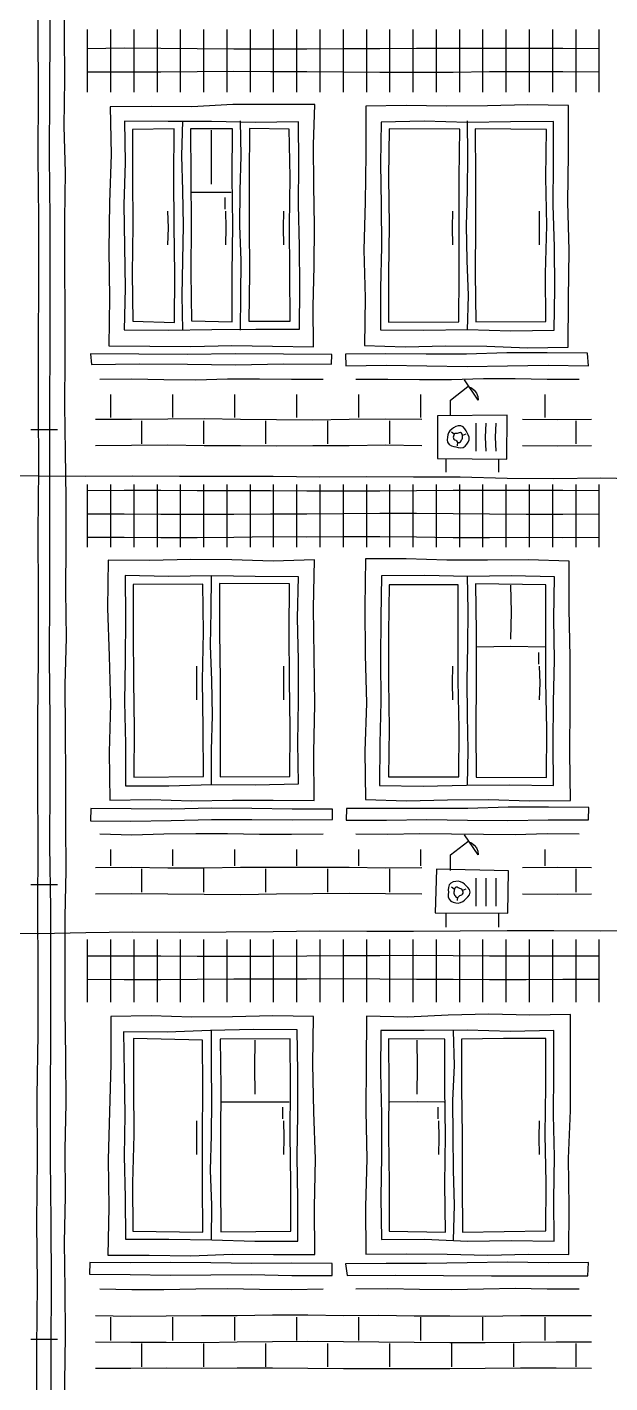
# Model space of a CAD drawing. Header units: millimetres. Extents: x 0 to 345, y 0 to 655.
# Drawn here: x 240.6 to 278.2, y 79 to 166.4 of the extents above; entities that cross this region are included whole.
import ezdxf

# ---------------------------------------------------------------- set-up
doc = ezdxf.new("R2010")
doc.units = ezdxf.units.MM
for name, color, linetype, true_color in [('01_KARKAS', 1, 'Continuous', 0xd62728), ('02_PROYOMY', 5, 'Continuous', 0x1f5fd6), ('04_KLADKA', 32, 'Continuous', 0x8c5a2b), ('05_KONDICIONERY', 6, 'Continuous', 0xc512c5), ('06_VODOSTOK', 4, 'Continuous', 0x0f9aa0)]:
    doc.layers.add(name, color=color, linetype=linetype, true_color=true_color)

msp = doc.modelspace()

# ---------------------------------------------------------------- linework, layer by layer
at = {"layer": '01_KARKAS'}
for points in [[(243.059, 76), (243.03, 79), (243.065, 82), (243.062, 85), (243.014, 88), (243.072, 91), (243.054, 94), (243.108, 97), (243.106, 100), (243.047, 103), (243.062, 106), (243.059, 109), (243.12, 112), (243.091, 115), (243.101, 118), (243.066, 121), (243.051, 124), (243.133, 127), (243.096, 130), (243.115, 133), (243.127, 136), (243.072, 139), (243.036, 142), (243.064, 145), (243.057, 148), (243.04, 151), (243.032, 154), (243.075, 157), (242.982, 160), (243.042, 163), (243.009, 166), (243.012, 169)], [(238.346, 137.463), (241.365, 137.449), (244.385, 137.429), (247.404, 137.443), (250.423, 137.415), (253.442, 137.417), (256.462, 137.428), (259.481, 137.385), (262.5, 137.403), (265.519, 137.373), (268.538, 137.372), (271.558, 137.295), (274.577, 137.265), (277.596, 137.312), (280.615, 137.257)], [(238.346, 107.975), (241.365, 107.938), (244.385, 108.004), (247.404, 108.04), (250.423, 108.024), (253.442, 108.038), (256.462, 108.053), (259.481, 108.099), (262.5, 108.095), (265.519, 108.077), (268.538, 108.099), (271.558, 108.126), (274.577, 108.123), (277.596, 108.113), (280.615, 108.122)]]:
    msp.add_lwpolyline(points, dxfattribs=at)
at = {"layer": '02_PROYOMY'}
for points in [[(245.956, 161.239), (246.016, 158.157), (245.907, 155.075), (245.866, 151.994), (245.907, 148.912), (245.868, 145.83)], [(259.145, 161.38), (256.507, 161.388), (253.869, 161.39), (251.233, 161.232), (248.594, 161.265), (245.956, 161.239)], [(259.077, 145.764), (259.056, 148.367), (259.112, 150.97), (259.138, 153.572), (259.101, 156.175), (259.07, 158.778), (259.145, 161.38)], [(262.436, 161.271), (262.452, 158.184), (262.397, 155.098), (262.324, 152.012), (262.411, 148.925), (262.35, 145.839)], [(275.511, 161.334), (272.896, 161.374), (270.281, 161.303), (267.666, 161.273), (265.051, 161.328), (262.436, 161.271)], [(275.502, 145.737), (275.505, 148.857), (275.554, 151.976), (275.471, 155.095), (275.511, 158.215), (275.511, 161.334)], [(246.89, 160.314), (246.913, 157.622), (246.83, 154.93), (246.876, 152.238), (246.918, 149.545), (246.867, 146.853)], [(258.108, 160.26), (255.303, 160.218), (252.499, 160.299), (249.695, 160.292), (246.89, 160.314)], [(250.633, 146.833), (250.594, 149.083), (250.633, 151.333), (250.696, 153.583), (250.642, 155.833), (250.578, 158.083), (250.633, 160.333)], [(254.367, 146.833), (254.381, 149.083), (254.406, 151.333), (254.311, 153.583), (254.337, 155.833), (254.407, 158.083), (254.367, 160.333)], [(258.168, 146.912), (258.187, 149.582), (258.174, 152.251), (258.113, 154.921), (258.124, 157.591), (258.108, 160.26)], [(263.44, 160.257), (263.388, 157.576), (263.428, 154.896), (263.455, 152.215), (263.39, 149.535), (263.391, 146.854)], [(274.547, 160.295), (271.77, 160.274), (268.994, 160.224), (266.216, 160.323), (263.44, 160.257)], [(269, 146.833), (269.064, 149.083), (268.972, 151.333), (268.935, 153.583), (269.002, 155.833), (269.017, 158.083), (269, 160.333)], [(274.599, 146.828), (274.632, 149.522), (274.617, 152.215), (274.534, 154.908), (274.543, 157.602), (274.547, 160.295)], [(247.402, 159.777), (247.404, 156.685), (247.425, 153.593), (247.383, 150.501), (247.411, 147.41)], [(250.076, 159.809), (247.402, 159.777)], [(250.106, 147.325), (250.128, 150.446), (250.085, 153.567), (250.065, 156.688), (250.076, 159.809)], [(253.852, 159.827), (251.137, 159.818)], [(251.137, 159.818), (251.157, 156.721), (251.179, 153.624), (251.16, 150.526), (251.201, 147.429)], [(252.5, 156.243), (252.483, 157.988), (252.5, 159.733)], [(253.831, 147.37), (253.816, 150.484), (253.873, 153.598), (253.834, 156.712), (253.852, 159.827)], [(254.952, 159.84), (254.928, 156.735), (254.912, 153.63), (254.933, 150.525), (254.9, 147.42)], [(257.506, 159.79), (254.952, 159.84)], [(257.562, 147.418), (257.544, 150.511), (257.524, 153.604), (257.555, 156.698), (257.506, 159.79)], [(263.943, 159.825), (263.916, 156.706), (263.943, 153.587), (263.907, 150.468), (263.903, 147.35)], [(268.509, 159.805), (263.943, 159.825)], [(268.444, 147.37), (268.473, 150.479), (268.46, 153.588), (268.472, 156.696), (268.509, 159.805)], [(274.091, 159.77), (269.497, 159.829)], [(269.497, 159.829), (269.51, 156.718), (269.519, 153.606), (269.499, 150.495), (269.544, 147.384)], [(274.058, 147.391), (274.029, 150.485), (274.108, 153.58), (274.057, 156.675), (274.091, 159.77)], [(251.233, 155.743), (253.767, 155.743)], [(253.367, 154.643), (253.367, 155.393)], [(249.683, 152.343), (249.713, 153.428), (249.683, 154.513)], [(253.417, 152.343), (253.432, 153.428), (253.417, 154.513)], [(257.15, 152.343), (257.144, 153.428), (257.15, 154.513)], [(268.05, 152.343), (268.044, 153.428), (268.05, 154.513)], [(273.65, 152.343), (273.635, 153.428), (273.65, 154.513)], [(246.867, 146.853), (249.693, 146.833), (252.518, 146.885), (255.343, 146.9), (258.168, 146.912)], [(247.411, 147.41), (250.106, 147.325)], [(251.201, 147.429), (253.831, 147.37)], [(254.9, 147.42), (257.562, 147.418)], [(263.391, 146.854), (266.193, 146.843), (268.995, 146.87), (271.797, 146.788), (274.599, 146.828)], [(263.903, 147.35), (268.444, 147.37)], [(269.544, 147.384), (274.058, 147.391)], [(260.254, 145.269), (257.141, 145.286), (254.029, 145.308), (250.916, 145.277), (247.803, 145.28), (244.691, 145.309)], [(244.691, 145.309), (244.753, 144.633)], [(245.868, 145.83), (248.51, 145.813), (251.151, 145.777), (253.794, 145.843), (256.435, 145.812), (259.077, 145.764)], [(260.239, 144.645), (260.254, 145.269)], [(276.746, 145.345), (274.145, 145.371), (271.544, 145.372), (268.943, 145.298), (266.342, 145.29), (263.741, 145.321), (261.14, 145.297)], [(261.14, 145.297), (261.159, 144.527)], [(262.35, 145.839), (264.98, 145.763), (267.611, 145.831), (270.241, 145.795), (272.871, 145.707), (275.502, 145.737)], [(276.808, 144.547), (276.746, 145.345)], [(244.753, 144.633), (247.85, 144.664), (250.947, 144.642), (254.044, 144.607), (257.142, 144.66), (260.239, 144.645)], [(261.159, 144.527), (263.767, 144.573), (266.375, 144.547), (268.984, 144.499), (271.592, 144.541), (274.2, 144.579), (276.808, 144.547)], [(245.3, 143.683), (247.357, 143.691), (249.414, 143.656), (251.471, 143.638), (253.529, 143.689), (255.586, 143.705), (257.643, 143.674), (259.7, 143.683)], [(261.8, 143.683), (263.857, 143.673), (265.914, 143.665), (267.971, 143.651), (270.029, 143.731), (272.086, 143.722), (274.143, 143.683), (276.2, 143.683)], [(245.821, 132.016), (245.775, 128.919), (245.883, 125.824), (245.973, 122.728), (245.891, 119.63), (245.941, 116.534)], [(259.139, 132.023), (256.475, 131.943), (253.812, 132.037), (251.148, 132.049), (248.484, 131.988), (245.821, 132.016)], [(259.107, 116.505), (259.084, 119.609), (259.146, 122.713), (259.122, 125.816), (259.064, 128.92), (259.139, 132.023)], [(262.416, 132.1), (262.377, 128.996), (262.407, 125.892), (262.487, 122.787), (262.376, 119.683), (262.415, 116.579)], [(275.549, 131.94), (272.923, 132.03), (270.296, 132.016), (267.669, 132.01), (265.043, 132.096), (262.416, 132.1)], [(275.65, 116.508), (275.594, 119.594), (275.617, 122.681), (275.626, 125.768), (275.552, 128.854), (275.549, 131.94)], [(246.917, 131.009), (246.945, 128.296), (246.928, 125.584), (246.876, 122.872), (246.954, 120.16), (246.94, 117.447)], [(258.094, 130.931), (255.3, 130.957), (252.506, 131), (249.711, 130.955), (246.917, 131.009)], [(247.439, 130.429), (247.435, 127.325), (247.454, 124.222), (247.504, 121.118), (247.473, 118.014)], [(251.927, 130.46), (247.439, 130.429)], [(251.971, 118.06), (251.963, 121.16), (251.914, 124.26), (251.979, 127.36), (251.927, 130.46)], [(252.5, 117.5), (252.486, 119.75), (252.546, 122), (252.523, 124.25), (252.436, 126.5), (252.478, 128.75), (252.5, 131)], [(257.531, 130.475), (253.004, 130.503)], [(253.004, 130.503), (253.004, 127.388), (253.042, 124.272), (253.042, 121.157), (253.053, 118.042)], [(257.541, 118.048), (257.573, 121.155), (257.53, 124.262), (257.51, 127.368), (257.531, 130.475)], [(258.098, 117.578), (258.057, 120.248), (258.11, 122.919), (258.104, 125.59), (258.041, 128.26), (258.094, 130.931)], [(263.458, 131.005), (263.414, 128.301), (263.392, 125.596), (263.412, 122.891), (263.357, 120.187), (263.335, 117.482)], [(274.606, 130.935), (271.819, 130.995), (269.032, 130.946), (266.245, 131.009), (263.458, 131.005)], [(263.948, 130.413), (263.9, 127.32), (263.913, 124.226), (263.947, 121.132), (263.899, 118.038)], [(268.401, 130.42), (263.948, 130.413)], [(268.434, 118.031), (268.468, 121.129), (268.401, 124.226), (268.406, 127.323), (268.401, 130.42)], [(269, 117.5), (269.053, 119.75), (269.007, 122), (268.978, 124.25), (269.015, 126.5), (269.049, 128.75), (269, 131)], [(274.063, 130.411), (269.523, 130.488)], [(269.523, 130.488), (269.553, 127.372), (269.551, 124.255), (269.533, 121.139), (269.57, 118.023)], [(271.8, 126.91), (271.835, 128.655), (271.8, 130.4)], [(274.096, 117.992), (274.126, 121.097), (274.061, 124.201), (274.052, 127.306), (274.063, 130.411)], [(274.539, 117.482), (274.529, 120.173), (274.555, 122.864), (274.602, 125.554), (274.579, 128.245), (274.606, 130.935)], [(269.6, 126.41), (271.8, 126.467), (274, 126.41)], [(273.6, 125.31), (273.6, 126.06)], [(251.55, 123.01), (251.537, 124.095), (251.55, 125.18)], [(257.15, 123.01), (257.163, 124.095), (257.15, 125.18)], [(268.05, 123.01), (268.034, 124.095), (268.05, 125.18)], [(273.65, 123.01), (273.686, 124.095), (273.65, 125.18)], [(247.473, 118.014), (251.971, 118.06)], [(253.053, 118.042), (257.541, 118.048)], [(263.899, 118.038), (268.434, 118.031)], [(269.57, 118.023), (274.096, 117.992)], [(246.94, 117.447), (249.73, 117.457), (252.519, 117.533), (255.309, 117.52), (258.098, 117.578)], [(263.335, 117.482), (266.136, 117.44), (268.937, 117.489), (271.738, 117.515), (274.539, 117.482)], [(245.941, 116.534), (248.575, 116.567), (251.208, 116.492), (253.841, 116.54), (256.474, 116.542), (259.107, 116.505)], [(262.415, 116.579), (265.061, 116.494), (267.709, 116.563), (270.356, 116.574), (273.003, 116.482), (275.65, 116.508)], [(244.7, 115.995), (244.691, 115.207)], [(260.305, 115.956), (257.704, 115.942), (255.103, 115.986), (252.502, 116.006), (249.901, 115.953), (247.301, 115.973), (244.7, 115.995)], [(260.3, 115.29), (260.305, 115.956)], [(261.201, 115.989), (261.171, 115.247)], [(276.825, 116.069), (274.221, 116.081), (271.617, 116.076), (269.013, 115.998), (266.409, 116.002), (263.805, 116.001), (261.201, 115.989)], [(276.811, 115.259), (276.825, 116.069)], [(244.691, 115.207), (247.293, 115.181), (249.894, 115.214), (252.496, 115.292), (255.097, 115.295), (257.699, 115.263), (260.3, 115.29)], [(261.171, 115.247), (263.777, 115.242), (266.384, 115.284), (268.991, 115.245), (271.597, 115.212), (274.204, 115.263), (276.811, 115.259)], [(245.3, 114.35), (247.357, 114.305), (249.414, 114.355), (251.471, 114.391), (253.529, 114.388), (255.586, 114.335), (257.643, 114.331), (259.7, 114.35)], [(261.8, 114.35), (263.857, 114.345), (265.914, 114.376), (267.971, 114.35), (270.029, 114.33), (272.086, 114.315), (274.143, 114.381), (276.2, 114.35)], [(245.997, 102.574), (245.99, 99.5), (245.905, 96.426), (245.829, 93.352), (245.874, 90.277), (245.811, 87.203)], [(259.061, 102.585), (256.448, 102.633), (253.836, 102.557), (251.223, 102.532), (248.61, 102.63), (245.997, 102.574)], [(259.152, 87.23), (259.131, 90.301), (259.194, 93.373), (259.085, 96.443), (259.017, 99.514), (259.061, 102.585)], [(262.489, 102.606), (262.456, 99.538), (262.452, 96.47), (262.514, 93.403), (262.432, 90.335), (262.455, 87.268)], [(275.648, 102.719), (273.016, 102.679), (270.384, 102.725), (267.753, 102.661), (265.122, 102.548), (262.489, 102.606)], [(275.546, 87.241), (275.566, 90.337), (275.525, 93.433), (275.653, 96.528), (275.649, 99.624), (275.648, 102.719)], [(258.022, 101.729), (255.221, 101.743), (252.422, 101.676), (249.624, 101.581), (246.823, 101.593)], [(246.823, 101.593), (246.853, 98.921), (246.91, 96.25), (246.864, 93.577), (246.922, 90.906), (246.953, 88.234)], [(252.5, 88.167), (252.504, 90.417), (252.432, 92.667), (252.496, 94.917), (252.521, 97.167), (252.494, 99.417), (252.5, 101.667)], [(258.065, 88.098), (258.056, 90.825), (258.026, 93.551), (258.062, 96.277), (258.06, 99.003), (258.022, 101.729)], [(263.411, 101.686), (263.393, 98.99), (263.45, 96.295), (263.46, 93.599), (263.412, 90.903), (263.452, 88.208)], [(274.569, 101.671), (271.779, 101.615), (268.99, 101.709), (266.201, 101.674), (263.411, 101.686)], [(268.104, 88.167), (268.165, 90.417), (268.109, 92.667), (268.077, 94.917), (268.065, 97.167), (268.153, 99.417), (268.104, 101.667)], [(274.6, 88.095), (274.572, 90.81), (274.622, 93.526), (274.547, 96.241), (274.56, 98.956), (274.569, 101.671)], [(247.464, 101.165), (247.468, 98.061), (247.476, 94.956), (247.394, 91.852), (247.426, 88.748)], [(251.911, 101.057), (247.464, 101.165)], [(251.924, 88.679), (251.911, 91.773), (251.912, 94.868), (251.93, 97.963), (251.911, 101.057)], [(257.567, 101.143), (253.061, 101.126)], [(253.061, 101.126), (253.103, 98.02), (253.063, 94.914), (253.082, 91.809), (253.097, 88.703)], [(255.3, 97.577), (255.278, 99.322), (255.3, 101.067)], [(257.6, 88.744), (257.601, 91.844), (257.555, 94.943), (257.596, 98.043), (257.567, 101.143)], [(263.909, 101.14), (263.924, 98.039), (263.901, 94.938), (263.956, 91.837), (263.948, 88.736)], [(267.533, 101.119), (263.909, 101.14)], [(265.752, 97.577), (265.771, 99.322), (265.752, 101.067)], [(267.579, 88.675), (267.539, 91.786), (267.583, 94.897), (267.531, 98.008), (267.533, 101.119)], [(268.615, 101.125), (268.614, 98.011), (268.658, 94.898), (268.667, 91.785), (268.681, 88.672)], [(274.05, 101.174), (271.332, 101.173), (268.615, 101.125)], [(274.053, 88.758), (274.07, 91.862), (274.011, 94.966), (274.063, 98.07), (274.05, 101.174)], [(253.1, 97.077), (255.3, 97.079), (257.5, 97.077)], [(264, 97.077), (265.752, 97.112), (267.504, 97.077)], [(257.1, 95.977), (257.1, 96.727)], [(267.104, 95.977), (267.104, 96.727)], [(251.55, 93.677), (251.546, 94.762), (251.55, 95.847)], [(257.15, 93.677), (257.18, 94.762), (257.15, 95.847)], [(267.154, 93.677), (267.18, 94.762), (267.154, 95.847)], [(273.65, 93.677), (273.623, 94.762), (273.65, 95.847)], [(247.426, 88.748), (251.924, 88.679)], [(253.097, 88.703), (257.6, 88.744)], [(263.948, 88.736), (267.579, 88.675)], [(268.681, 88.672), (271.367, 88.721), (274.053, 88.758)], [(246.953, 88.234), (249.731, 88.235), (252.509, 88.174), (255.287, 88.103), (258.065, 88.098)], [(263.452, 88.208), (266.239, 88.221), (269.026, 88.105), (271.813, 88.136), (274.6, 88.095)], [(244.636, 86.712), (244.633, 85.971)], [(260.279, 86.658), (257.672, 86.669), (255.065, 86.649), (252.458, 86.697), (249.851, 86.71), (247.244, 86.7), (244.636, 86.712)], [(245.811, 87.203), (248.48, 87.185), (251.148, 87.156), (253.816, 87.253), (256.484, 87.243), (259.152, 87.23)], [(260.269, 85.876), (260.279, 86.658)], [(276.806, 86.727), (274.195, 86.704), (271.584, 86.737), (268.972, 86.706), (266.361, 86.662), (263.75, 86.645), (261.138, 86.644)], [(261.138, 86.644), (261.247, 85.874)], [(262.455, 87.268), (265.073, 87.284), (267.692, 87.26), (270.31, 87.198), (272.928, 87.267), (275.546, 87.241)], [(276.764, 85.866), (276.806, 86.727)], [(244.633, 85.971), (247.239, 85.944), (249.845, 85.898), (252.451, 85.933), (255.057, 85.943), (257.663, 85.874), (260.269, 85.876)], [(261.247, 85.874), (264.35, 85.904), (267.454, 85.887), (270.557, 85.853), (273.661, 85.87), (276.764, 85.866)], [(245.3, 85.017), (247.357, 84.981), (249.414, 84.977), (251.471, 85.027), (253.529, 85.051), (255.586, 84.997), (257.643, 84.984), (259.7, 85.017)], [(261.8, 85.017), (263.857, 85.035), (265.914, 85.002), (267.971, 84.98), (270.029, 85.018), (272.086, 85.067), (274.143, 85.022), (276.2, 85.017)]]:
    msp.add_lwpolyline(points, dxfattribs=at)
at = {"layer": '04_KLADKA'}
for points in [[(244.5, 162.183), (244.5, 166.217)], [(246, 162.183), (246, 166.217)], [(247.5, 162.183), (247.5, 166.217)], [(249, 162.183), (249, 166.217)], [(250.5, 162.183), (250.5, 166.217)], [(252, 162.183), (252, 166.217)], [(253.5, 162.183), (253.5, 166.217)], [(255, 162.183), (255, 166.217)], [(256.5, 162.183), (256.5, 166.217)], [(258, 162.183), (258, 166.217)], [(259.5, 162.183), (259.5, 166.217)], [(261, 162.183), (261, 166.217)], [(262.5, 162.183), (262.5, 166.217)], [(264, 162.183), (264, 166.217)], [(265.5, 162.183), (265.5, 166.217)], [(267, 162.183), (267, 166.217)], [(268.5, 162.183), (268.5, 166.217)], [(270, 162.183), (270, 166.217)], [(271.5, 162.183), (271.5, 166.217)], [(273, 162.183), (273, 166.217)], [(274.5, 162.183), (274.5, 166.217)], [(276, 162.183), (276, 166.217)], [(277.5, 162.183), (277.5, 166.217)], [(244.5, 165), (246.857, 165.038), (249.214, 165.019), (251.571, 165.006), (253.929, 164.987), (256.286, 164.978), (258.643, 164.972), (261, 164.989), (263.357, 164.998), (265.714, 165.024), (268.071, 165.019), (270.429, 165.029), (272.786, 165.012), (275.143, 165.011), (277.5, 165)], [(244.5, 163.5), (246.857, 163.489), (249.214, 163.497), (251.571, 163.525), (253.929, 163.536), (256.286, 163.525), (258.643, 163.519), (261, 163.494), (263.357, 163.471), (265.714, 163.478), (268.071, 163.475), (270.429, 163.511), (272.786, 163.506), (275.143, 163.522), (277.5, 163.5)], [(246, 141.2), (246, 142.683)], [(250, 141.2), (250, 142.683)], [(254, 141.2), (254, 142.683)], [(258, 141.2), (258, 142.683)], [(262, 141.2), (262, 142.683)], [(266, 141.2), (266, 142.683)], [(274, 141.2), (274, 142.683)], [(245, 141.1), (247.339, 141.105), (249.678, 141.11), (252.017, 141.137), (254.356, 141.103), (256.694, 141.078), (259.033, 141.063), (261.372, 141.106), (263.711, 141.119), (266.05, 141.1)], [(248, 139.5), (248, 141)], [(252, 139.5), (252, 141)], [(256, 139.5), (256, 141)], [(260, 139.5), (260, 141)], [(264, 139.5), (264, 141)], [(272.55, 141.1), (274.775, 141.068), (277, 141.1)], [(276, 139.5), (276, 141)], [(245, 139.4), (247.339, 139.42), (249.678, 139.44), (252.017, 139.409), (254.356, 139.402), (256.694, 139.379), (259.033, 139.394), (261.372, 139.395), (263.711, 139.444), (266.05, 139.4)], [(272.55, 139.4), (274.775, 139.389), (277, 139.4)], [(244.5, 132.85), (244.5, 136.883)], [(244.5, 136.5), (246.857, 136.522), (249.214, 136.516), (251.571, 136.502), (253.929, 136.49), (256.286, 136.49), (258.643, 136.469), (261, 136.485), (263.357, 136.487), (265.714, 136.509), (268.071, 136.522), (270.429, 136.531), (272.786, 136.515), (275.143, 136.511), (277.5, 136.5)], [(246, 132.85), (246, 136.883)], [(247.5, 132.85), (247.5, 136.883)], [(249, 132.85), (249, 136.883)], [(250.5, 132.85), (250.5, 136.883)], [(252, 132.85), (252, 136.883)], [(253.5, 132.85), (253.5, 136.883)], [(255, 132.85), (255, 136.883)], [(256.5, 132.85), (256.5, 136.883)], [(258, 132.85), (258, 136.883)], [(259.5, 132.85), (259.5, 136.883)], [(261, 132.85), (261, 136.883)], [(262.5, 132.85), (262.5, 136.883)], [(264, 132.85), (264, 136.883)], [(265.5, 132.85), (265.5, 136.883)], [(267, 132.85), (267, 136.883)], [(268.5, 132.85), (268.5, 136.883)], [(270, 132.85), (270, 136.883)], [(271.5, 132.85), (271.5, 136.883)], [(273, 132.85), (273, 136.883)], [(274.5, 132.85), (274.5, 136.883)], [(276, 132.85), (276, 136.883)], [(277.5, 132.85), (277.5, 136.883)], [(244.5, 135), (246.857, 135.005), (249.214, 134.973), (251.571, 134.982), (253.929, 134.969), (256.286, 134.991), (258.643, 135.002), (261, 135.016), (263.357, 135.041), (265.714, 135.035), (268.071, 135.006), (270.429, 134.999), (272.786, 134.972), (275.143, 134.968), (277.5, 135)], [(244.5, 133.5), (246.857, 133.489), (249.214, 133.469), (251.571, 133.468), (253.929, 133.495), (256.286, 133.524), (258.643, 133.516), (261, 133.531), (263.357, 133.536), (265.714, 133.514), (268.071, 133.479), (270.429, 133.466), (272.786, 133.483), (275.143, 133.479), (277.5, 133.5)], [(246, 112.3), (246, 113.35)], [(250, 112.3), (250, 113.35)], [(254, 112.3), (254, 113.35)], [(258, 112.3), (258, 113.35)], [(262, 112.3), (262, 113.35)], [(266, 112.3), (266, 113.35)], [(274, 112.3), (274, 113.35)], [(245, 112.2), (247.339, 112.208), (249.678, 112.161), (252.017, 112.172), (254.356, 112.203), (256.694, 112.22), (259.033, 112.222), (261.372, 112.208), (263.711, 112.173), (266.05, 112.2)], [(248, 110.6), (248, 112.1)], [(252, 110.6), (252, 112.1)], [(256, 110.6), (256, 112.1)], [(260, 110.6), (260, 112.1)], [(264, 110.6), (264, 112.1)], [(272.55, 112.2), (274.775, 112.203), (277, 112.2)], [(276, 110.6), (276, 112.1)], [(245, 110.5), (247.339, 110.517), (249.678, 110.499), (252.017, 110.479), (254.356, 110.456), (256.694, 110.5), (259.033, 110.522), (261.372, 110.541), (263.711, 110.503), (266.05, 110.5)], [(272.55, 110.5), (274.775, 110.467), (277, 110.5)], [(244.5, 103.517), (244.5, 107.55)], [(246, 103.517), (246, 107.55)], [(247.5, 103.517), (247.5, 107.55)], [(249, 103.517), (249, 107.55)], [(250.5, 103.517), (250.5, 107.55)], [(252, 103.517), (252, 107.55)], [(253.5, 103.517), (253.5, 107.55)], [(255, 103.517), (255, 107.55)], [(256.5, 103.517), (256.5, 107.55)], [(258, 103.517), (258, 107.55)], [(259.5, 103.517), (259.5, 107.55)], [(261, 103.517), (261, 107.55)], [(262.5, 103.517), (262.5, 107.55)], [(264, 103.517), (264, 107.55)], [(265.5, 103.517), (265.5, 107.55)], [(267, 103.517), (267, 107.55)], [(268.5, 103.517), (268.5, 107.55)], [(270, 103.517), (270, 107.55)], [(271.5, 103.517), (271.5, 107.55)], [(273, 103.517), (273, 107.55)], [(274.5, 103.517), (274.5, 107.55)], [(276, 103.517), (276, 107.55)], [(277.5, 103.517), (277.5, 107.55)], [(244.5, 106.5), (246.857, 106.497), (249.214, 106.488), (251.571, 106.483), (253.929, 106.464), (256.286, 106.482), (258.643, 106.486), (261, 106.521), (263.357, 106.521), (265.714, 106.542), (268.071, 106.51), (270.429, 106.488), (272.786, 106.491), (275.143, 106.487), (277.5, 106.5)], [(244.5, 105), (246.857, 104.965), (249.214, 104.959), (251.571, 104.995), (253.929, 105.006), (256.286, 105.019), (258.643, 105.015), (261, 105.039), (263.357, 105.012), (265.714, 104.995), (268.071, 104.986), (270.429, 104.977), (272.786, 104.961), (275.143, 104.986), (277.5, 105)], [(245, 83.3), (247.286, 83.252), (249.571, 83.284), (251.857, 83.304), (254.143, 83.301), (256.429, 83.341), (258.714, 83.336), (261, 83.313), (263.286, 83.317), (265.571, 83.275), (267.857, 83.282), (270.143, 83.253), (272.429, 83.299), (274.714, 83.295), (277, 83.3)], [(246, 81.7), (246, 83.2)], [(250, 81.7), (250, 83.2)], [(254, 81.7), (254, 83.2)], [(258, 81.7), (258, 83.2)], [(262, 81.7), (262, 83.2)], [(266, 81.7), (266, 83.2)], [(270, 81.7), (270, 83.2)], [(274, 81.7), (274, 83.2)], [(245, 81.6), (247.286, 81.585), (249.571, 81.577), (251.857, 81.562), (254.143, 81.602), (256.429, 81.634), (258.714, 81.646), (261, 81.62), (263.286, 81.607), (265.571, 81.582), (267.857, 81.56), (270.143, 81.555), (272.429, 81.59), (274.714, 81.602), (277, 81.6)], [(248, 80), (248, 81.5)], [(252, 80), (252, 81.5)], [(256, 80), (256, 81.5)], [(260, 80), (260, 81.5)], [(264, 80), (264, 81.5)], [(268, 80), (268, 81.5)], [(272, 80), (272, 81.5)], [(276, 80), (276, 81.5)], [(245, 79.9), (247.286, 79.9), (249.571, 79.927), (251.857, 79.916), (254.143, 79.934), (256.429, 79.923), (258.714, 79.913), (261, 79.886), (263.286, 79.876), (265.571, 79.887), (267.857, 79.883), (270.143, 79.912), (272.429, 79.92), (274.714, 79.928), (277, 79.9)]]:
    msp.add_lwpolyline(points, dxfattribs=at)
at = {"layer": '05_KONDICIONERY'}
for points in [[(269.7, 142.333), (268.8, 143.633)], [(267.9, 142.333), (269.033, 143.203)], [(269.033, 143.203), (269.25, 143.113)], [(269.25, 143.113), (269.436, 142.97)], [(269.436, 142.97), (269.579, 142.783)], [(269.579, 142.783), (269.669, 142.566)], [(269.669, 142.566), (269.7, 142.333)], [(267.9, 141.333), (267.9, 142.333)], [(271.562, 141.367), (267.061, 141.303)], [(267.061, 141.303), (267.071, 138.57)], [(269.55, 139.033), (269.557, 139.933), (269.55, 140.833)], [(270.2, 139.033), (270.173, 139.933), (270.2, 140.833)], [(270.85, 139.033), (270.818, 139.933), (270.85, 140.833)], [(271.534, 138.526), (271.562, 141.367)], [(268.145, 140.126), (267.961, 140.265)], [(268.695, 140.058), (268.907, 140.148)], [(268.361, 139.616), (268.332, 139.388)], [(267.071, 138.57), (271.534, 138.526)], [(267.6, 138.533), (267.6, 137.683)], [(271, 138.533), (271, 137.683)], [(267.9, 113), (269.033, 113.869)], [(269.7, 113), (268.8, 114.3)], [(269.033, 113.869), (269.25, 113.779)], [(269.25, 113.779), (269.436, 113.636)], [(267.9, 112), (267.9, 113)], [(269.436, 113.636), (269.579, 113.45)], [(269.579, 113.45), (269.669, 113.233)], [(269.669, 113.233), (269.7, 113)], [(267.011, 112.075), (266.924, 109.274)], [(271.639, 111.974), (267.011, 112.075)], [(271.595, 109.255), (271.639, 111.974)], [(269.55, 109.7), (269.55, 111.5)], [(270.2, 109.7), (270.2, 111.5)], [(270.85, 109.7), (270.85, 111.5)], [(268.145, 110.793), (267.961, 110.932)], [(268.361, 110.282), (268.332, 110.054)], [(268.695, 110.725), (268.907, 110.814)], [(266.924, 109.274), (271.595, 109.255)], [(267.6, 109.2), (267.6, 108.35)], [(271, 109.2), (271, 108.35)]]:
    msp.add_lwpolyline(points, dxfattribs=at)
for points in [[(269.102, 139.933), (269.053, 140.082), (268.98, 140.212), (268.908, 140.339), (268.833, 140.476), (268.723, 140.605), (268.57, 140.679), (268.4, 140.675), (268.244, 140.615), (268.109, 140.538), (267.983, 140.456), (267.871, 140.355), (267.787, 140.228), (267.735, 140.085), (267.702, 139.933), (267.688, 139.771), (267.718, 139.605), (267.814, 139.466), (267.96, 139.382), (268.116, 139.344), (268.259, 139.314), (268.4, 139.275), (268.556, 139.25), (268.716, 139.277), (268.856, 139.361), (268.966, 139.482), (269.049, 139.621), (269.1, 139.774), (269.102, 139.933)], [(268.682, 139.933), (268.676, 139.996), (268.669, 140.063), (268.655, 140.137), (268.616, 140.204), (268.547, 140.238), (268.467, 140.227), (268.4, 140.196), (268.344, 140.178), (268.282, 140.177), (268.212, 140.169), (268.149, 140.133), (268.11, 140.073), (268.09, 140.004), (268.082, 139.933), (268.091, 139.863), (268.128, 139.802), (268.186, 139.763), (268.242, 139.735), (268.286, 139.697), (268.334, 139.642), (268.4, 139.596), (268.478, 139.593), (268.543, 139.637), (268.586, 139.7), (268.618, 139.759), (268.651, 139.813), (268.675, 139.87), (268.682, 139.933)], [(269.167, 110.6), (269.122, 110.765), (269.023, 110.9), (268.915, 111.01), (268.81, 111.114), (268.693, 111.209), (268.554, 111.274), (268.4, 111.298), (268.243, 111.29), (268.084, 111.257), (267.933, 111.185), (267.821, 111.062), (267.77, 110.904), (267.765, 110.745), (267.767, 110.6), (267.757, 110.453), (267.762, 110.293), (267.82, 110.138), (267.937, 110.019), (268.086, 109.948), (268.242, 109.909), (268.4, 109.898), (268.554, 109.925), (268.691, 109.996), (268.806, 110.091), (268.916, 110.189), (269.031, 110.296), (269.13, 110.433), (269.167, 110.6)], [(268.722, 110.6), (268.706, 110.67), (268.681, 110.735), (268.639, 110.79), (268.578, 110.823), (268.514, 110.836), (268.457, 110.851), (268.4, 110.883), (268.328, 110.916), (268.248, 110.915), (268.187, 110.868), (268.158, 110.793), (268.147, 110.722), (268.135, 110.66), (268.122, 110.6), (268.121, 110.536), (268.141, 110.475), (268.17, 110.416), (268.204, 110.354), (268.253, 110.296), (268.324, 110.266), (268.4, 110.283), (268.461, 110.331), (268.509, 110.375), (268.561, 110.398), (268.627, 110.419), (268.688, 110.461), (268.72, 110.527), (268.722, 110.6)]]:
    msp.add_lwpolyline(points, close=True, dxfattribs=at)
at = {"layer": '06_VODOSTOK'}
for points in [[(241.22, 77.203), (241.229, 81.246), (241.271, 85.289), (241.237, 89.332), (241.262, 93.375), (241.258, 97.418), (241.31, 101.462), (241.317, 105.505), (241.285, 109.548), (241.32, 113.591), (241.301, 117.634), (241.289, 121.677), (241.344, 125.72), (241.324, 129.763), (241.314, 133.806), (241.364, 137.849), (241.326, 141.892), (241.328, 145.935), (241.351, 149.978), (241.359, 154.022), (241.312, 158.065), (241.329, 162.108), (241.323, 166.151), (241.287, 170.194)], [(242.159, 77.203), (242.149, 81.246), (242.174, 85.289), (242.153, 89.332), (242.109, 93.375), (242.118, 97.418), (242.126, 101.462), (242.138, 105.505), (242.12, 109.548), (242.065, 113.591), (242.077, 117.634), (242.088, 121.677), (242.047, 125.72), (242.055, 129.763), (242.056, 133.806), (242.065, 137.849), (242.072, 141.892), (242.088, 145.935), (242.079, 149.978), (242.09, 154.022), (242.045, 158.065), (242.075, 162.108), (242.088, 166.151), (242.066, 170.194)], [(240.85, 140.433), (242.55, 140.433)], [(240.85, 111.1), (242.55, 111.1)], [(240.85, 81.767), (242.55, 81.767)]]:
    msp.add_lwpolyline(points, dxfattribs=at)

doc.saveas('drawing.dxf')
